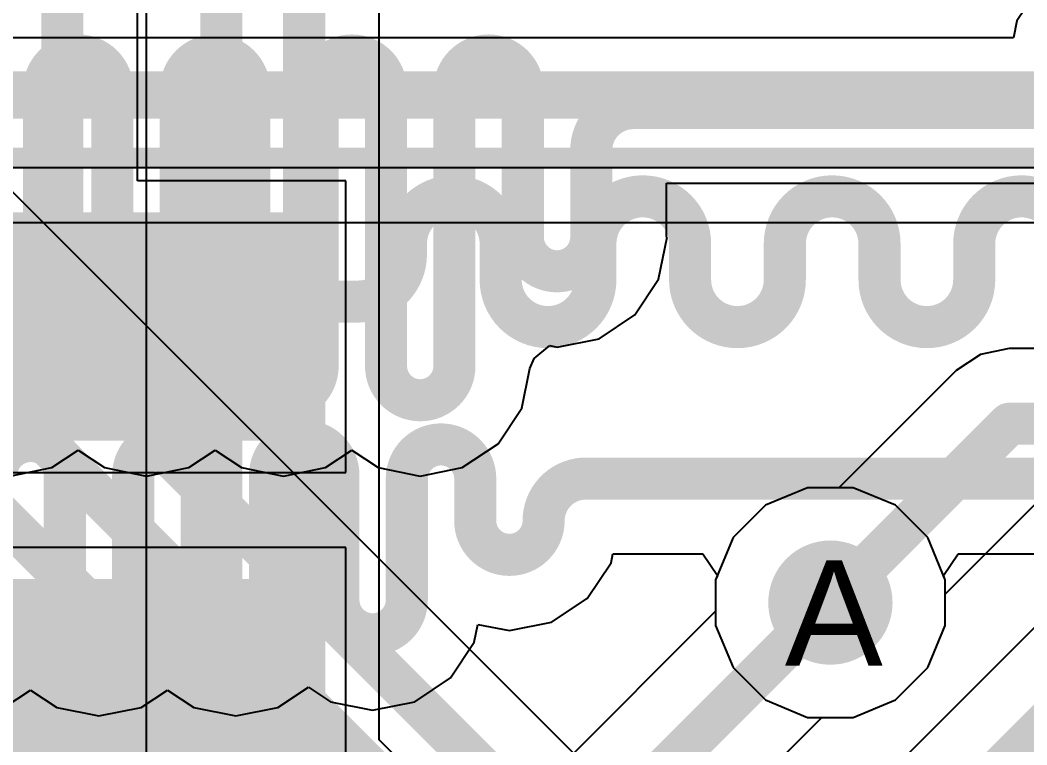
# Model space of a CAD drawing. Header units: inches. Extents: x 0 to 5271, y 0 to 5417.
# Drawn here: x 57.684 to 62.543, y 81.507 to 85.007 of the extents above; entities that cross this region are included whole.
import ezdxf

# ---------------------------------------------------------------- set-up
doc = ezdxf.new("R2010")
doc.units = ezdxf.units.IN
for name, color, linetype in [('Bottom Layer', 5, 'Continuous'), ('Bottom Overlay', 54, 'Continuous'), ('Bottom Paste', 16, 'Continuous'), ('Bottom Solder', 6, 'Continuous'), ('Drill Drawing', 1, 'Continuous'), ('L2_GND1', 16, 'Continuous'), ('L3_SIG1', 76, 'Continuous'), ('L4_PWR', 90, 'Continuous'), ('L5_GND2', 156, 'Continuous'), ('L6_SIG2', 130, 'Continuous'), ('L7_GND3', 216, 'Continuous'), ('Top Layer', 1, 'Continuous'), ('Via Holes', 16, 'Continuous')]:
    doc.layers.add(name, color=color, linetype=linetype)
doc.styles.add('Arial', font='', dxfattribs={"height": 0.2})
doc.styles.get('Arial').set_extended_font_data('Arial')

# ---------------------------------------------------------------- blocks, each defined once
blk = doc.blocks.new('0603_4_B_143')
at = {"layer": 'Bottom Layer'}
for points in [[(-1.335, 1.515), (-0.435, 1.515), (-0.435, 0.885), (-1.335, 0.885)], [(0.435, 1.515), (1.335, 1.515), (1.335, 0.885), (0.435, 0.885)], [(-1.335, 0.715), (-0.435, 0.715), (-0.435, 0.085), (-1.335, 0.085)], [(0.435, 0.715), (1.335, 0.715), (1.335, 0.085), (0.435, 0.085)], [(-1.335, -0.085), (-0.435, -0.085), (-0.435, -0.715), (-1.335, -0.715)], [(0.435, -0.085), (1.335, -0.085), (1.335, -0.715), (0.435, -0.715)], [(-1.335, -0.885), (-0.435, -0.885), (-0.435, -1.515), (-1.335, -1.515)], [(0.435, -0.885), (1.335, -0.885), (1.335, -1.515), (0.435, -1.515)]]:
    blk.add_hatch(color=5, dxfattribs=at).paths.add_polyline_path(points)
at = {"layer": 'Bottom Paste'}
for points in [[(-1.335, 1.515), (-0.435, 1.515), (-0.435, 0.885), (-1.335, 0.885)], [(0.435, 1.515), (1.335, 1.515), (1.335, 0.885), (0.435, 0.885)], [(-1.335, 0.715), (-0.435, 0.715), (-0.435, 0.085), (-1.335, 0.085)], [(0.435, 0.715), (1.335, 0.715), (1.335, 0.085), (0.435, 0.085)], [(-1.335, -0.085), (-0.435, -0.085), (-0.435, -0.715), (-1.335, -0.715)], [(0.435, -0.085), (1.335, -0.085), (1.335, -0.715), (0.435, -0.715)], [(-1.335, -0.885), (-0.435, -0.885), (-0.435, -1.515), (-1.335, -1.515)], [(0.435, -0.885), (1.335, -0.885), (1.335, -1.515), (0.435, -1.515)]]:
    blk.add_hatch(color=16, dxfattribs=at).paths.add_polyline_path(points)
at = {"layer": 'Bottom Solder'}
for points in [[(-1.4366, 1.6166), (-0.3334, 1.6166), (-0.3334, 0.7834), (-1.4366, 0.7834)], [(0.3334, 1.6166), (1.4366, 1.6166), (1.4366, 0.7834), (0.3334, 0.7834)], [(-1.4366, 0.8166), (-0.3334, 0.8166), (-0.3334, -0.0166), (-1.4366, -0.0166)], [(0.3334, 0.8166), (1.4366, 0.8166), (1.4366, -0.0166), (0.3334, -0.0166)], [(-1.4366, 0.0166), (-0.3334, 0.0166), (-0.3334, -0.8166), (-1.4366, -0.8166)], [(0.3334, 0.0166), (1.4366, 0.0166), (1.4366, -0.8166), (0.3334, -0.8166)], [(-1.4366, -0.7834), (-0.3334, -0.7834), (-0.3334, -1.6166), (-1.4366, -1.6166)], [(0.3334, -0.7834), (1.4366, -0.7834), (1.4366, -1.6166), (0.3334, -1.6166)]]:
    blk.add_hatch(color=6, dxfattribs=at).paths.add_polyline_path(points)
at = {"layer": 'Bottom Overlay'}
for points in [[(-0.8, 1.6, 0.127, 0.127, 0), (0.8, 1.6, 0.127, 0.127, 0)], [(-1.651, -1.0668, 0.2, 0.2, 0), (-1.524, -1.1938, 0.2, 0.2, 0)], [(-1.651, -1.0668, 0.2, 0.2, 0), (-1.651, -1.3208, 0.2, 0.2, 0)], [(-1.524, -1.1938, 0.2, 0.2, 0), (-1.651, -1.3208, 0.2, 0.2, 0)], [(-0.8, -1.6, 0.127, 0.127, 0), (0.8, -1.6, 0.127, 0.127, 0)]]:
    blk.add_lwpolyline(points, format="xyseb", dxfattribs=at)
for points in [[(-0.8317, 1.6, 0.0635, 0.0635, 1), (-0.7682, 1.6, 0.0635, 0.0635, 1)], [(0.7683, 1.6, 0.0635, 0.0635, 1), (0.8318, 1.6, 0.0635, 0.0635, 1)], [(-1.701, -1.0668, 0.1, 0.1, 1), (-1.601, -1.0668, 0.1, 0.1, 1)], [(-1.701, -1.0668, 0.1, 0.1, 1), (-1.601, -1.0668, 0.1, 0.1, 1)], [(-1.574, -1.1938, 0.1, 0.1, 1), (-1.474, -1.1938, 0.1, 0.1, 1)], [(-1.574, -1.1938, 0.1, 0.1, 1), (-1.474, -1.1938, 0.1, 0.1, 1)], [(-1.701, -1.3208, 0.1, 0.1, 1), (-1.601, -1.3208, 0.1, 0.1, 1)], [(-1.701, -1.3208, 0.1, 0.1, 1), (-1.601, -1.3208, 0.1, 0.1, 1)], [(-0.8317, -1.6, 0.0635, 0.0635, 1), (-0.7682, -1.6, 0.0635, 0.0635, 1)], [(0.7683, -1.6, 0.0635, 0.0635, 1), (0.8318, -1.6, 0.0635, 0.0635, 1)]]:
    blk.add_lwpolyline(points, format="xyseb", close=True, dxfattribs=at)

msp = doc.modelspace()

# ---------------------------------------------------------------- hatches: boundary and pattern name
at = {"layer": 'Bottom Layer'}
h = msp.add_hatch(color=5, dxfattribs=at)
edge = h.paths.add_edge_path()
edge.add_arc((61.595, 82.1944), 0.3, 0, 360)
at = {"layer": 'L2_GND1'}
h = msp.add_hatch(color=16, dxfattribs=at)
edge = h.paths.add_edge_path()
edge.add_arc((61.595, 82.1944), 0.3, 0, 360)
at = {"layer": 'L3_SIG1'}
h = msp.add_hatch(color=76, dxfattribs=at)
edge = h.paths.add_edge_path()
edge.add_arc((61.595, 82.1944), 0.3, 0, 360)
at = {"layer": 'L4_PWR'}
h = msp.add_hatch(color=90, dxfattribs=at)
edge = h.paths.add_edge_path()
edge.add_arc((61.595, 82.1944), 0.3, 0, 360)
at = {"layer": 'L5_GND2'}
h = msp.add_hatch(color=156, dxfattribs=at)
edge = h.paths.add_edge_path()
edge.add_arc((61.595, 82.1944), 0.3, 0, 360)
at = {"layer": 'L6_SIG2'}
h = msp.add_hatch(color=130, dxfattribs=at)
edge = h.paths.add_edge_path()
edge.add_arc((61.595, 82.1944), 0.3, 0, 360)
at = {"layer": 'L7_GND3'}
h = msp.add_hatch(color=216, dxfattribs=at)
edge = h.paths.add_edge_path()
edge.add_arc((61.595, 82.1944), 0.3, 0, 360)
at = {"layer": 'Top Layer'}
h = msp.add_hatch(color=1, dxfattribs=at)
edge = h.paths.add_edge_path()
edge.add_arc((61.595, 82.1944), 0.3, 0, 360)
at = {"layer": 'Via Holes'}
h = msp.add_hatch(color=7, dxfattribs=at)
edge = h.paths.add_edge_path()
edge.add_arc((61.595, 82.1944), 0.15, 0, 360)

# ---------------------------------------------------------------- linework, layer by layer
at = {"layer": 'Bottom Layer'}
for p, q in [((58.2498, 84.2312), (58.2498, 85.9851)), ((59.2562, 84.2312), (58.2498, 84.2312)), ((59.2562, 82.8232), (59.2562, 84.2312)), ((55.7182, 82.8232), (59.2562, 82.8232)), ((61.4848, 82.7484), (61.2812, 82.6641)), ((61.7052, 82.7484), (61.4848, 82.7484)), ((61.9088, 82.6641), (61.7052, 82.7484)), ((61.2812, 82.6641), (61.1253, 82.5082)), ((62.0647, 82.5082), (61.9088, 82.6641)), ((61.1253, 82.5082), (61.041, 82.3046)), ((62.149, 82.3046), (62.0647, 82.5082)), ((59.2562, 82.4612), (55.7182, 82.4612)), ((59.2562, 81.0532), (59.2562, 82.4612)), ((61.041, 82.3046), (61.041, 82.1532)), ((62.149, 82.0842), (62.149, 82.3046)), ((61.041, 82.1532), (57.9155, 79.0276)), ((62.0647, 81.8806), (62.149, 82.0842)), ((61.9088, 81.7247), (62.0647, 81.8806)), ((61.7052, 81.6404), (61.9088, 81.7247)), ((58.322, 78.4087), (61.5538, 81.6404)), ((61.5538, 81.6404), (61.7052, 81.6404))]:
    msp.add_line(p, q, dxfattribs=at)
for points in [[(57.8872, 83.5272, 0.2032, 0.2032, 0), (57.8872, 86.406, 0.2032, 0.2032, 0)], [(58.0656, 78.665, 0.2032, 0.2032, 0), (61.595, 82.1944, 0.2032, 0.2032, 0)], [(57.8872, 80.9038, 0.381, 0.381, 0), (57.8872, 81.7572, 0.381, 0.381, 0)]]:
    msp.add_lwpolyline(points, format="xyseb", dxfattribs=at)
for points in [[(57.8364, 83.5272, 0.1016, 0.1016, 1), (57.938, 83.5272, 0.1016, 0.1016, 1)], [(61.5442, 82.1944, 0.1016, 0.1016, 1), (61.6458, 82.1944, 0.1016, 0.1016, 1)], [(57.792, 81.7572, 0.1905, 0.1905, 1), (57.9825, 81.7572, 0.1905, 0.1905, 1)]]:
    msp.add_lwpolyline(points, format="xyseb", close=True, dxfattribs=at)
at = {"layer": 'L2_GND1'}
for p, q in [((60.8031, 83.9591), (60.8031, 84.2194)), ((60.8031, 84.2194), (110.0858, 84.2194)), ((60.766, 83.7559), (60.8064, 83.9591)), ((60.8064, 83.9591), (60.8031, 83.9591)), ((60.6509, 83.5837), (60.766, 83.7559)), ((60.4786, 83.4686), (60.6509, 83.5837)), ((60.2755, 83.4282), (60.4786, 83.4686)), ((60.1648, 83.3726), (60.2409, 83.4351)), ((60.2409, 83.4351), (60.2755, 83.4282)), ((62.3199, 83.393), (62.2022, 83.3144)), ((62.4586, 83.4206), (62.3199, 83.393)), ((62.6079, 83.4206), (62.4586, 83.4206)), ((62.4586, 83.4206), (62.4586, 83.4206)), ((60.1437, 83.3249), (60.1648, 83.3726)), ((60.1056, 83.1333), (60.1437, 83.3249)), ((62.2022, 83.3144), (61.6362, 82.7484)), ((62.2022, 83.3144), (62.2022, 83.3144)), ((59.9905, 82.9611), (60.1056, 83.1333)), ((59.8182, 82.846), (59.9905, 82.9611)), ((57.837, 82.846), (57.9641, 82.9309)), ((57.9641, 82.9309), (58.0911, 82.846)), ((58.4974, 82.846), (58.6245, 82.9309)), ((58.6245, 82.9309), (58.7515, 82.846)), ((59.1578, 82.846), (59.2849, 82.9309)), ((59.2849, 82.9309), (59.4119, 82.846)), ((57.6339, 82.8056), (57.837, 82.846)), ((58.0911, 82.846), (58.2943, 82.8056)), ((58.2943, 82.8056), (58.4974, 82.846)), ((58.7515, 82.846), (58.9547, 82.8056)), ((58.9547, 82.8056), (59.1578, 82.846)), ((59.4119, 82.846), (59.6151, 82.8056)), ((59.6151, 82.8056), (59.8182, 82.846)), ((61.4848, 82.7484), (61.2812, 82.6641)), ((61.6362, 82.7484), (61.4848, 82.7484)), ((61.2812, 82.6641), (61.1253, 82.5082)), ((62.149, 82.2356), (62.6088, 82.6954)), ((61.1253, 82.5082), (61.041, 82.3046)), ((61.041, 82.3046), (61.041, 82.0842)), ((62.149, 82.0842), (62.149, 82.2356)), ((61.041, 82.0842), (61.1253, 81.8806)), ((62.0647, 81.8806), (62.149, 82.0842)), ((61.1253, 81.8806), (61.2812, 81.7247)), ((61.9088, 81.7247), (62.0647, 81.8806)), ((61.2812, 81.7247), (61.4848, 81.6404)), ((61.7052, 81.6404), (61.9088, 81.7247)), ((61.4848, 81.6404), (61.7052, 81.6404))]:
    msp.add_line(p, q, dxfattribs=at)
for points in [[(57.799, 84.6709, 0.2032, 0.2032, -1), (58.1292, 84.6709, 0.2032, 0.2032, 0)], [(58.4594, 84.6709, 0.2032, 0.2032, -1), (58.7896, 84.6709, 0.2032, 0.2032, 0)], [(59.1198, 84.6709, 0.2032, 0.2032, -1), (59.45, 84.6709, 0.2032, 0.2032, 0)], [(59.7802, 84.6709, 0.2032, 0.2032, -1), (60.1104, 84.6709, 0.2032, 0.2032, 0)], [(57.799, 83.3365, 0.2032, 0.2032, 0), (57.799, 84.6709, 0.2032, 0.2032, 0)], [(58.1292, 83.3365, 0.2032, 0.2032, 0), (58.1292, 84.6709, 0.2032, 0.2032, 0)], [(58.4594, 83.3365, 0.2032, 0.2032, 0), (58.4594, 84.6709, 0.2032, 0.2032, 0)], [(58.7896, 83.3365, 0.2032, 0.2032, 0), (58.7896, 84.6709, 0.2032, 0.2032, 0)], [(59.1198, 83.3365, 0.2032, 0.2032, 0), (59.1198, 84.6709, 0.2032, 0.2032, 0)], [(59.45, 83.3365, 0.2032, 0.2032, 0), (59.45, 84.6709, 0.2032, 0.2032, 0)], [(59.7802, 83.3365, 0.2032, 0.2032, 0), (59.7802, 84.6709, 0.2032, 0.2032, 0)], [(60.1104, 83.9591, 0.2032, 0.2032, 0), (60.1104, 84.6709, 0.2032, 0.2032, 0)], [(60.4406, 84.3788, 0.2032, 0.2032, -0.414214), (60.6438, 84.582, 0.2032, 0.2032, 0)], [(60.6438, 84.582, 0.2032, 0.2032, 0), (61.7521, 84.582, 0.2032, 0.2032, 0)], [(61.7521, 84.582, 0.2032, 0.2032, 0), (110.236, 84.582, 0.2032, 0.2032, 0)], [(60.4406, 83.9591, 0.2032, 0.2032, 0), (60.4406, 84.3788, 0.2032, 0.2032, 0)], [(60.4406, 83.9591, 0.2032, 0.2032, -1), (60.1104, 83.9591, 0.2032, 0.2032, 0)], [(57.799, 83.3365, 0.2032, 0.2032, -1), (57.4688, 83.3365, 0.2032, 0.2032, 0)], [(58.4594, 83.3365, 0.2032, 0.2032, -1), (58.1292, 83.3365, 0.2032, 0.2032, 0)], [(59.1198, 83.3365, 0.2032, 0.2032, -1), (58.7896, 83.3365, 0.2032, 0.2032, 0)], [(59.7802, 83.3365, 0.2032, 0.2032, -1), (59.45, 83.3365, 0.2032, 0.2032, 0)], [(61.595, 82.1944, 0.2032, 0.2032, 0), (62.4586, 83.058, 0.2032, 0.2032, 0)], [(62.4586, 83.058, 0.2032, 0.2032, 0), (62.6618, 83.058, 0.2032, 0.2032, 0)]]:
    msp.add_lwpolyline(points, format="xyseb", dxfattribs=at)
for points in [[(57.7482, 84.6709, 0.1016, 0.1016, 1), (57.8498, 84.6709, 0.1016, 0.1016, 1)], [(57.7482, 84.6709, 0.1016, 0.1016, 1), (57.8498, 84.6709, 0.1016, 0.1016, 1)], [(58.0784, 84.6709, 0.1016, 0.1016, 1), (58.18, 84.6709, 0.1016, 0.1016, 1)], [(58.0784, 84.6709, 0.1016, 0.1016, 1), (58.18, 84.6709, 0.1016, 0.1016, 1)], [(58.4086, 84.6709, 0.1016, 0.1016, 1), (58.5102, 84.6709, 0.1016, 0.1016, 1)], [(58.4086, 84.6709, 0.1016, 0.1016, 1), (58.5102, 84.6709, 0.1016, 0.1016, 1)], [(58.7388, 84.6709, 0.1016, 0.1016, 1), (58.8404, 84.6709, 0.1016, 0.1016, 1)], [(58.7388, 84.6709, 0.1016, 0.1016, 1), (58.8404, 84.6709, 0.1016, 0.1016, 1)], [(59.069, 84.6709, 0.1016, 0.1016, 1), (59.1706, 84.6709, 0.1016, 0.1016, 1)], [(59.069, 84.6709, 0.1016, 0.1016, 1), (59.1706, 84.6709, 0.1016, 0.1016, 1)], [(59.3992, 84.6709, 0.1016, 0.1016, 1), (59.5008, 84.6709, 0.1016, 0.1016, 1)], [(59.3992, 84.6709, 0.1016, 0.1016, 1), (59.5008, 84.6709, 0.1016, 0.1016, 1)], [(59.7294, 84.6709, 0.1016, 0.1016, 1), (59.831, 84.6709, 0.1016, 0.1016, 1)], [(59.7294, 84.6709, 0.1016, 0.1016, 1), (59.831, 84.6709, 0.1016, 0.1016, 1)], [(60.0596, 84.6709, 0.1016, 0.1016, 1), (60.1612, 84.6709, 0.1016, 0.1016, 1)], [(60.0596, 84.6709, 0.1016, 0.1016, 1), (60.1612, 84.6709, 0.1016, 0.1016, 1)], [(60.593, 84.582, 0.1016, 0.1016, 1), (60.6946, 84.582, 0.1016, 0.1016, 1)], [(60.593, 84.582, 0.1016, 0.1016, 1), (60.6946, 84.582, 0.1016, 0.1016, 1)], [(61.7013, 84.582, 0.1016, 0.1016, 1), (61.8029, 84.582, 0.1016, 0.1016, 1)], [(61.7013, 84.582, 0.1016, 0.1016, 1), (61.8029, 84.582, 0.1016, 0.1016, 1)], [(60.3898, 84.3788, 0.1016, 0.1016, 1), (60.4914, 84.3788, 0.1016, 0.1016, 1)], [(60.3898, 84.3788, 0.1016, 0.1016, 1), (60.4914, 84.3788, 0.1016, 0.1016, 1)], [(60.0596, 83.9591, 0.1016, 0.1016, 1), (60.1612, 83.9591, 0.1016, 0.1016, 1)], [(60.0596, 83.9591, 0.1016, 0.1016, 1), (60.1612, 83.9591, 0.1016, 0.1016, 1)], [(60.3898, 83.9591, 0.1016, 0.1016, 1), (60.4914, 83.9591, 0.1016, 0.1016, 1)], [(60.3898, 83.9591, 0.1016, 0.1016, 1), (60.4914, 83.9591, 0.1016, 0.1016, 1)], [(57.7482, 83.3365, 0.1016, 0.1016, 1), (57.8498, 83.3365, 0.1016, 0.1016, 1)], [(57.7482, 83.3365, 0.1016, 0.1016, 1), (57.8498, 83.3365, 0.1016, 0.1016, 1)], [(58.0784, 83.3365, 0.1016, 0.1016, 1), (58.18, 83.3365, 0.1016, 0.1016, 1)], [(58.0784, 83.3365, 0.1016, 0.1016, 1), (58.18, 83.3365, 0.1016, 0.1016, 1)], [(58.4086, 83.3365, 0.1016, 0.1016, 1), (58.5102, 83.3365, 0.1016, 0.1016, 1)], [(58.4086, 83.3365, 0.1016, 0.1016, 1), (58.5102, 83.3365, 0.1016, 0.1016, 1)], [(58.7388, 83.3365, 0.1016, 0.1016, 1), (58.8404, 83.3365, 0.1016, 0.1016, 1)], [(58.7388, 83.3365, 0.1016, 0.1016, 1), (58.8404, 83.3365, 0.1016, 0.1016, 1)], [(59.069, 83.3365, 0.1016, 0.1016, 1), (59.1706, 83.3365, 0.1016, 0.1016, 1)], [(59.069, 83.3365, 0.1016, 0.1016, 1), (59.1706, 83.3365, 0.1016, 0.1016, 1)], [(59.3992, 83.3365, 0.1016, 0.1016, 1), (59.5008, 83.3365, 0.1016, 0.1016, 1)], [(59.3992, 83.3365, 0.1016, 0.1016, 1), (59.5008, 83.3365, 0.1016, 0.1016, 1)], [(59.7294, 83.3365, 0.1016, 0.1016, 1), (59.831, 83.3365, 0.1016, 0.1016, 1)], [(59.7294, 83.3365, 0.1016, 0.1016, 1), (59.831, 83.3365, 0.1016, 0.1016, 1)], [(62.4078, 83.058, 0.1016, 0.1016, 1), (62.5094, 83.058, 0.1016, 0.1016, 1)], [(62.4078, 83.058, 0.1016, 0.1016, 1), (62.5094, 83.058, 0.1016, 0.1016, 1)], [(61.5442, 82.1944, 0.1016, 0.1016, 1), (61.6458, 82.1944, 0.1016, 0.1016, 1)]]:
    msp.add_lwpolyline(points, format="xyseb", close=True, dxfattribs=at)
at = {"layer": 'L3_SIG1'}
for p, q in [((64.0401, 77.7837), (56.5647, 85.2591)), ((61.4848, 82.7484), (61.2812, 82.6641)), ((61.7052, 82.7484), (61.4848, 82.7484)), ((61.9088, 82.6641), (61.7052, 82.7484)), ((61.2812, 82.6641), (61.1253, 82.5082)), ((62.0647, 82.5082), (61.9088, 82.6641)), ((61.1253, 82.5082), (61.041, 82.3046)), ((62.149, 82.3046), (62.0647, 82.5082)), ((61.041, 82.3046), (61.041, 82.0842)), ((62.149, 82.0842), (62.149, 82.3046)), ((61.041, 82.0842), (61.1253, 81.8806)), ((62.0647, 81.8806), (62.149, 82.0842)), ((61.1253, 81.8806), (61.2812, 81.7247)), ((61.9088, 81.7247), (62.0647, 81.8806)), ((61.2812, 81.7247), (61.4848, 81.6404)), ((61.7052, 81.6404), (61.9088, 81.7247)), ((61.4848, 81.6404), (61.7052, 81.6404))]:
    msp.add_line(p, q, dxfattribs=at)
for points in [[(54.2636, 85.4055, 0.2032, 0.2032, 0), (71.9782, 67.691, 0.2032, 0.2032, 0)], [(54.9021, 85.3059, 0.2032, 0.2032, 0), (71.8058, 68.4022, 0.2032, 0.2032, 0)], [(55.5636, 85.2086, 0.2032, 0.2032, 0), (71.7197, 69.0526, 0.2032, 0.2032, 0)], [(56.2021, 85.109, 0.2032, 0.2032, 0), (68.9211, 72.39, 0.2032, 0.2032, 0)]]:
    msp.add_lwpolyline(points, format="xyseb", dxfattribs=at)
at = {"layer": 'L4_PWR'}
for p, q in [((61.4848, 82.7484), (61.2812, 82.6641)), ((61.7052, 82.7484), (61.4848, 82.7484)), ((61.9088, 82.6641), (61.7052, 82.7484)), ((61.2812, 82.6641), (61.1253, 82.5082)), ((62.0647, 82.5082), (61.9088, 82.6641)), ((61.1253, 82.5082), (61.041, 82.3046)), ((62.149, 82.3046), (62.0647, 82.5082)), ((61.041, 82.3046), (61.041, 82.0842)), ((62.149, 82.0842), (62.149, 82.3046)), ((61.041, 82.0842), (61.1253, 81.8806)), ((62.0647, 81.8806), (62.149, 82.0842)), ((61.1253, 81.8806), (61.2812, 81.7247)), ((61.9088, 81.7247), (62.0647, 81.8806)), ((61.2812, 81.7247), (61.4848, 81.6404)), ((61.7052, 81.6404), (61.9088, 81.7247)), ((61.4848, 81.6404), (61.7052, 81.6404))]:
    msp.add_line(p, q, dxfattribs=at)
at = {"layer": 'L5_GND2'}
for p, q in [((62.6019, 85.1627), (62.4953, 85.0031)), ((62.4953, 85.0031), (62.4789, 84.9207)), ((62.4789, 84.9207), (50.594, 84.9207)), ((55.7334, 84.0299), (82.0666, 84.0299)), ((61.4848, 82.7484), (61.2812, 82.6641)), ((61.7052, 82.7484), (61.4848, 82.7484)), ((61.9088, 82.6641), (61.7052, 82.7484)), ((61.2812, 82.6641), (61.1253, 82.5082)), ((62.0647, 82.5082), (61.9088, 82.6641)), ((61.1253, 82.5082), (61.041, 82.3046)), ((62.149, 82.3046), (62.0647, 82.5082)), ((61.041, 82.3046), (61.041, 82.0842)), ((62.149, 82.0842), (62.149, 82.3046)), ((61.041, 82.0842), (61.1253, 81.8806)), ((62.0647, 81.8806), (62.149, 82.0842)), ((61.1253, 81.8806), (61.2812, 81.7247)), ((61.9088, 81.7247), (62.0647, 81.8806)), ((61.2812, 81.7247), (61.4848, 81.6404)), ((61.7052, 81.6404), (61.9088, 81.7247)), ((61.4848, 81.6404), (61.7052, 81.6404))]:
    msp.add_line(p, q, dxfattribs=at)
for points in [[(50.4653, 84.6099, 0.1016, 0.1016, 0), (62.0008, 84.6099, 0.1016, 0.1016, 0)], [(62.0008, 84.6099, 0.1016, 0.1016, 0), (62.5943, 84.6099, 0.1016, 0.1016, 0)], [(50.3537, 84.3407, 0.1016, 0.1016, 0), (82.1953, 84.3407, 0.1016, 0.1016, 0)]]:
    msp.add_lwpolyline(points, format="xyseb", dxfattribs=at)
msp.add_lwpolyline([(61.9754, 84.6099, 0.0508, 0.0508, 1), (62.0262, 84.6099, 0.0508, 0.0508, 1)], format="xyseb", close=True, dxfattribs=at)
msp.add_lwpolyline([(61.9754, 84.6099, 0.0508, 0.0508, 1), (62.0262, 84.6099, 0.0508, 0.0508, 1)], format="xyseb", close=True, dxfattribs=at)
at = {"layer": 'L6_SIG2'}
for p, q in [((60.5361, 82.3867), (60.5448, 82.4305)), ((60.5448, 82.4305), (60.9789, 82.4305)), ((60.9789, 82.4305), (61.0494, 82.3249)), ((62.1406, 82.3249), (62.2111, 82.4305)), ((62.2111, 82.4305), (67.4935, 82.4305)), ((60.421, 82.2145), (60.5361, 82.3867)), ((61.0494, 82.3249), (61.041, 82.3046)), ((62.149, 82.3046), (62.1406, 82.3249)), ((61.041, 82.3046), (61.041, 82.0842)), ((62.149, 82.0842), (62.149, 82.3046)), ((60.2488, 82.0994), (60.421, 82.2145)), ((62.6519, 82.146), (57.7447, 77.2388)), ((59.8757, 82.0033), (59.8928, 82.0893)), ((59.8928, 82.0893), (60.0456, 82.059)), ((60.0456, 82.059), (60.2488, 82.0994)), ((61.041, 82.0842), (61.1253, 81.8806)), ((62.0647, 81.8806), (62.149, 82.0842)), ((59.7606, 81.831), (59.8757, 82.0033)), ((61.1253, 81.8806), (61.2812, 81.7247)), ((61.9088, 81.7247), (62.0647, 81.8806)), ((59.5884, 81.716), (59.7606, 81.831)), ((57.6072, 81.6874), (57.7342, 81.7723)), ((57.7342, 81.7723), (57.8612, 81.6874)), ((58.2676, 81.6874), (58.3946, 81.7723)), ((58.3946, 81.7723), (58.5216, 81.6874)), ((58.928, 81.6874), (59.0764, 81.7866)), ((59.0764, 81.7866), (59.182, 81.716)), ((59.182, 81.716), (59.3852, 81.6755)), ((59.3852, 81.6755), (59.5884, 81.716)), ((61.2812, 81.7247), (61.4848, 81.6404)), ((61.7052, 81.6404), (61.9088, 81.7247)), ((57.8612, 81.6874), (58.0644, 81.647)), ((58.0644, 81.647), (58.2676, 81.6874)), ((58.5216, 81.6874), (58.7248, 81.647)), ((58.7248, 81.647), (58.928, 81.6874)), ((61.4848, 81.6404), (61.7052, 81.6404))]:
    msp.add_line(p, q, dxfattribs=at)
for points in [[(53.9081, 84.6328, 0.2032, 0.2032, 0), (111.6655, 84.6328, 0.2032, 0.2032, 0)], [(59.5461, 83.9273, 0.2032, 0.2032, -1), (60.0033, 83.9273, 0.2032, 0.2032, 0)], [(60.4605, 83.9273, 0.2032, 0.2032, -1), (60.9177, 83.9273, 0.2032, 0.2032, 0)], [(61.3749, 83.9273, 0.2032, 0.2032, -1), (61.8321, 83.9273, 0.2032, 0.2032, 0)], [(62.2893, 83.9273, 0.2032, 0.2032, -1), (62.7465, 83.9273, 0.2032, 0.2032, 0)], [(59.5461, 83.8765, 0.2032, 0.2032, 0), (59.5461, 83.9273, 0.2032, 0.2032, 0)], [(60.0033, 83.7531, 0.2032, 0.2032, 0), (60.0033, 83.9273, 0.2032, 0.2032, 0)], [(60.4605, 83.7531, 0.2032, 0.2032, 0), (60.4605, 83.9273, 0.2032, 0.2032, 0)], [(60.9177, 83.7531, 0.2032, 0.2032, 0), (60.9177, 83.9273, 0.2032, 0.2032, 0)], [(61.3749, 83.7531, 0.2032, 0.2032, 0), (61.3749, 83.9273, 0.2032, 0.2032, 0)], [(61.8321, 83.7531, 0.2032, 0.2032, 0), (61.8321, 83.9273, 0.2032, 0.2032, 0)], [(62.2893, 83.7531, 0.2032, 0.2032, 0), (62.2893, 83.9273, 0.2032, 0.2032, 0)], [(59.5461, 83.8765, 0.2032, 0.2032, -0.414214), (59.3175, 83.6479, 0.2032, 0.2032, 0)], [(60.4605, 83.7531, 0.2032, 0.2032, -1), (60.0033, 83.7531, 0.2032, 0.2032, 0)], [(61.3749, 83.7531, 0.2032, 0.2032, -1), (60.9177, 83.7531, 0.2032, 0.2032, 0)], [(62.2893, 83.7531, 0.2032, 0.2032, -1), (61.8321, 83.7531, 0.2032, 0.2032, 0)], [(55.166, 83.6479, 0.2032, 0.2032, 0), (59.2159, 83.6479, 0.2032, 0.2032, 0)], [(59.2159, 83.6479, 0.2032, 0.2032, 0), (59.3175, 83.6479, 0.2032, 0.2032, 0)], [(57.5691, 82.8095, 0.2032, 0.2032, -1), (57.8993, 82.8095, 0.2032, 0.2032, 0)], [(58.2295, 82.8095, 0.2032, 0.2032, -1), (58.5597, 82.8095, 0.2032, 0.2032, 0)], [(58.8899, 82.8095, 0.2032, 0.2032, -1), (59.2201, 82.8095, 0.2032, 0.2032, 0)], [(59.5503, 82.7931, 0.2032, 0.2032, -1), (59.8805, 82.7931, 0.2032, 0.2032, 0)], [(57.8993, 82.1779, 0.2032, 0.2032, 0), (57.8993, 82.8095, 0.2032, 0.2032, 0)], [(58.2295, 82.1779, 0.2032, 0.2032, 0), (58.2295, 82.8095, 0.2032, 0.2032, 0)], [(58.5597, 82.1779, 0.2032, 0.2032, 0), (58.5597, 82.8095, 0.2032, 0.2032, 0)], [(58.8899, 82.1779, 0.2032, 0.2032, 0), (58.8899, 82.8095, 0.2032, 0.2032, 0)], [(59.2201, 82.2064, 0.2032, 0.2032, 0), (59.2201, 82.8095, 0.2032, 0.2032, 0)], [(59.5503, 82.2064, 0.2032, 0.2032, 0), (59.5503, 82.7931, 0.2032, 0.2032, 0)], [(59.8805, 82.5899, 0.2032, 0.2032, 0), (59.8805, 82.7931, 0.2032, 0.2032, 0)], [(60.2107, 82.5899, 0.2032, 0.2032, -0.414214), (60.4139, 82.7931, 0.2032, 0.2032, 0)], [(60.4139, 82.7931, 0.2032, 0.2032, 0), (61.155, 82.7931, 0.2032, 0.2032, 0)], [(61.155, 82.7931, 0.2032, 0.2032, 0), (116.2783, 82.7931, 0.2032, 0.2032, 0)], [(60.2107, 82.5899, 0.2032, 0.2032, -1), (59.8805, 82.5899, 0.2032, 0.2032, 0)], [(60.2107, 82.5899, 0.2032, 0.2032, 0), (60.2107, 82.5899, 0.2032, 0.2032, 0)], [(58.2295, 82.1779, 0.2032, 0.2032, -1), (57.8993, 82.1779, 0.2032, 0.2032, 0)], [(58.8899, 82.1779, 0.2032, 0.2032, -1), (58.5597, 82.1779, 0.2032, 0.2032, 0)], [(59.5503, 82.2064, 0.2032, 0.2032, -1), (59.2201, 82.2064, 0.2032, 0.2032, 0)], [(57.8949, 76.8762, 0.2032, 0.2032, 0), (62.9083, 81.8896, 0.2032, 0.2032, 0)]]:
    msp.add_lwpolyline(points, format="xyseb", dxfattribs=at)
for points in [[(59.4953, 83.9273, 0.1016, 0.1016, 1), (59.5969, 83.9273, 0.1016, 0.1016, 1)], [(59.4953, 83.9273, 0.1016, 0.1016, 1), (59.5969, 83.9273, 0.1016, 0.1016, 1)], [(59.9525, 83.9273, 0.1016, 0.1016, 1), (60.0541, 83.9273, 0.1016, 0.1016, 1)], [(59.9525, 83.9273, 0.1016, 0.1016, 1), (60.0541, 83.9273, 0.1016, 0.1016, 1)], [(60.4097, 83.9273, 0.1016, 0.1016, 1), (60.5113, 83.9273, 0.1016, 0.1016, 1)], [(60.4097, 83.9273, 0.1016, 0.1016, 1), (60.5113, 83.9273, 0.1016, 0.1016, 1)], [(60.8669, 83.9273, 0.1016, 0.1016, 1), (60.9685, 83.9273, 0.1016, 0.1016, 1)], [(60.8669, 83.9273, 0.1016, 0.1016, 1), (60.9685, 83.9273, 0.1016, 0.1016, 1)], [(61.3241, 83.9273, 0.1016, 0.1016, 1), (61.4257, 83.9273, 0.1016, 0.1016, 1)], [(61.3241, 83.9273, 0.1016, 0.1016, 1), (61.4257, 83.9273, 0.1016, 0.1016, 1)], [(61.7813, 83.9273, 0.1016, 0.1016, 1), (61.8829, 83.9273, 0.1016, 0.1016, 1)], [(61.7813, 83.9273, 0.1016, 0.1016, 1), (61.8829, 83.9273, 0.1016, 0.1016, 1)], [(62.2385, 83.9273, 0.1016, 0.1016, 1), (62.3401, 83.9273, 0.1016, 0.1016, 1)], [(62.2385, 83.9273, 0.1016, 0.1016, 1), (62.3401, 83.9273, 0.1016, 0.1016, 1)], [(59.4953, 83.8765, 0.1016, 0.1016, 1), (59.5969, 83.8765, 0.1016, 0.1016, 1)], [(59.4953, 83.8765, 0.1016, 0.1016, 1), (59.5969, 83.8765, 0.1016, 0.1016, 1)], [(59.9525, 83.7531, 0.1016, 0.1016, 1), (60.0541, 83.7531, 0.1016, 0.1016, 1)], [(59.9525, 83.7531, 0.1016, 0.1016, 1), (60.0541, 83.7531, 0.1016, 0.1016, 1)], [(60.4097, 83.7531, 0.1016, 0.1016, 1), (60.5113, 83.7531, 0.1016, 0.1016, 1)], [(60.4097, 83.7531, 0.1016, 0.1016, 1), (60.5113, 83.7531, 0.1016, 0.1016, 1)], [(60.8669, 83.7531, 0.1016, 0.1016, 1), (60.9685, 83.7531, 0.1016, 0.1016, 1)], [(60.8669, 83.7531, 0.1016, 0.1016, 1), (60.9685, 83.7531, 0.1016, 0.1016, 1)], [(61.3241, 83.7531, 0.1016, 0.1016, 1), (61.4257, 83.7531, 0.1016, 0.1016, 1)], [(61.3241, 83.7531, 0.1016, 0.1016, 1), (61.4257, 83.7531, 0.1016, 0.1016, 1)], [(61.7813, 83.7531, 0.1016, 0.1016, 1), (61.8829, 83.7531, 0.1016, 0.1016, 1)], [(61.7813, 83.7531, 0.1016, 0.1016, 1), (61.8829, 83.7531, 0.1016, 0.1016, 1)], [(62.2385, 83.7531, 0.1016, 0.1016, 1), (62.3401, 83.7531, 0.1016, 0.1016, 1)], [(62.2385, 83.7531, 0.1016, 0.1016, 1), (62.3401, 83.7531, 0.1016, 0.1016, 1)], [(59.1651, 83.6479, 0.1016, 0.1016, 1), (59.2667, 83.6479, 0.1016, 0.1016, 1)], [(59.1651, 83.6479, 0.1016, 0.1016, 1), (59.2667, 83.6479, 0.1016, 0.1016, 1)], [(59.2667, 83.6479, 0.1016, 0.1016, 1), (59.3683, 83.6479, 0.1016, 0.1016, 1)], [(59.2667, 83.6479, 0.1016, 0.1016, 1), (59.3683, 83.6479, 0.1016, 0.1016, 1)], [(57.8485, 82.8095, 0.1016, 0.1016, 1), (57.9501, 82.8095, 0.1016, 0.1016, 1)], [(57.8485, 82.8095, 0.1016, 0.1016, 1), (57.9501, 82.8095, 0.1016, 0.1016, 1)], [(58.1787, 82.8095, 0.1016, 0.1016, 1), (58.2803, 82.8095, 0.1016, 0.1016, 1)], [(58.1787, 82.8095, 0.1016, 0.1016, 1), (58.2803, 82.8095, 0.1016, 0.1016, 1)], [(58.5089, 82.8095, 0.1016, 0.1016, 1), (58.6105, 82.8095, 0.1016, 0.1016, 1)], [(58.5089, 82.8095, 0.1016, 0.1016, 1), (58.6105, 82.8095, 0.1016, 0.1016, 1)], [(58.8391, 82.8095, 0.1016, 0.1016, 1), (58.9407, 82.8095, 0.1016, 0.1016, 1)], [(58.8391, 82.8095, 0.1016, 0.1016, 1), (58.9407, 82.8095, 0.1016, 0.1016, 1)], [(59.1693, 82.8095, 0.1016, 0.1016, 1), (59.2709, 82.8095, 0.1016, 0.1016, 1)], [(59.1693, 82.8095, 0.1016, 0.1016, 1), (59.2709, 82.8095, 0.1016, 0.1016, 1)], [(59.4995, 82.7931, 0.1016, 0.1016, 1), (59.6011, 82.7931, 0.1016, 0.1016, 1)], [(59.4995, 82.7931, 0.1016, 0.1016, 1), (59.6011, 82.7931, 0.1016, 0.1016, 1)], [(59.8297, 82.7931, 0.1016, 0.1016, 1), (59.9313, 82.7931, 0.1016, 0.1016, 1)], [(59.8297, 82.7931, 0.1016, 0.1016, 1), (59.9313, 82.7931, 0.1016, 0.1016, 1)], [(60.3631, 82.7931, 0.1016, 0.1016, 1), (60.4647, 82.7931, 0.1016, 0.1016, 1)], [(60.3631, 82.7931, 0.1016, 0.1016, 1), (60.4647, 82.7931, 0.1016, 0.1016, 1)], [(61.1042, 82.7931, 0.1016, 0.1016, 1), (61.2058, 82.7931, 0.1016, 0.1016, 1)], [(61.1042, 82.7931, 0.1016, 0.1016, 1), (61.2058, 82.7931, 0.1016, 0.1016, 1)], [(59.8297, 82.5899, 0.1016, 0.1016, 1), (59.9313, 82.5899, 0.1016, 0.1016, 1)], [(59.8297, 82.5899, 0.1016, 0.1016, 1), (59.9313, 82.5899, 0.1016, 0.1016, 1)], [(60.1599, 82.5899, 0.1016, 0.1016, 1), (60.2615, 82.5899, 0.1016, 0.1016, 1)], [(60.1599, 82.5899, 0.1016, 0.1016, 1), (60.2615, 82.5899, 0.1016, 0.1016, 1)], [(60.1599, 82.5899, 0.1016, 0.1016, 1), (60.2615, 82.5899, 0.1016, 0.1016, 1)], [(60.1599, 82.5899, 0.1016, 0.1016, 1), (60.2615, 82.5899, 0.1016, 0.1016, 1)], [(57.8485, 82.1779, 0.1016, 0.1016, 1), (57.9501, 82.1779, 0.1016, 0.1016, 1)], [(57.8485, 82.1779, 0.1016, 0.1016, 1), (57.9501, 82.1779, 0.1016, 0.1016, 1)], [(58.1787, 82.1779, 0.1016, 0.1016, 1), (58.2803, 82.1779, 0.1016, 0.1016, 1)], [(58.1787, 82.1779, 0.1016, 0.1016, 1), (58.2803, 82.1779, 0.1016, 0.1016, 1)], [(58.5089, 82.1779, 0.1016, 0.1016, 1), (58.6105, 82.1779, 0.1016, 0.1016, 1)], [(58.5089, 82.1779, 0.1016, 0.1016, 1), (58.6105, 82.1779, 0.1016, 0.1016, 1)], [(58.8391, 82.1779, 0.1016, 0.1016, 1), (58.9407, 82.1779, 0.1016, 0.1016, 1)], [(58.8391, 82.1779, 0.1016, 0.1016, 1), (58.9407, 82.1779, 0.1016, 0.1016, 1)], [(59.1693, 82.2064, 0.1016, 0.1016, 1), (59.2709, 82.2064, 0.1016, 0.1016, 1)], [(59.1693, 82.2064, 0.1016, 0.1016, 1), (59.2709, 82.2064, 0.1016, 0.1016, 1)], [(59.4995, 82.2064, 0.1016, 0.1016, 1), (59.6011, 82.2064, 0.1016, 0.1016, 1)], [(59.4995, 82.2064, 0.1016, 0.1016, 1), (59.6011, 82.2064, 0.1016, 0.1016, 1)]]:
    msp.add_lwpolyline(points, format="xyseb", close=True, dxfattribs=at)
at = {"layer": 'L7_GND3'}
for p, q in [((59.4176, 81.5318), (59.4176, 86.1777)), ((58.2927, 85.4878), (58.2927, 81.4477)), ((61.4848, 82.7484), (61.2812, 82.6641)), ((61.7052, 82.7484), (61.4848, 82.7484)), ((61.9088, 82.6641), (61.7052, 82.7484)), ((61.2812, 82.6641), (61.1253, 82.5082)), ((62.0647, 82.5082), (61.9088, 82.6641)), ((61.1253, 82.5082), (61.041, 82.3046)), ((62.149, 82.3046), (62.0647, 82.5082)), ((61.041, 82.3046), (61.041, 82.0842)), ((62.149, 82.0842), (62.149, 82.3046)), ((61.041, 82.0842), (61.1253, 81.8806)), ((62.0647, 81.8806), (62.149, 82.0842)), ((61.1253, 81.8806), (61.2812, 81.7247)), ((61.9088, 81.7247), (62.0647, 81.8806)), ((61.2812, 81.7247), (61.4848, 81.6404)), ((61.7052, 81.6404), (61.9088, 81.7247)), ((61.4848, 81.6404), (61.7052, 81.6404)), ((74.8722, 66.0772), (59.4176, 81.5318))]:
    msp.add_line(p, q, dxfattribs=at)
for points in [[(59.055, 81.3816, 0.2032, 0.2032, 0), (59.055, 86.1777, 0.2032, 0.2032, 0)], [(58.6553, 81.2217, 0.2032, 0.2032, 0), (58.6553, 85.6379, 0.2032, 0.2032, 0)]]:
    msp.add_lwpolyline(points, format="xyseb", dxfattribs=at)
at = {"layer": 'Top Layer'}
for p, q in [((55.3817, 84.2956), (80.317, 84.2956)), ((61.4848, 82.7484), (61.2812, 82.6641)), ((61.7052, 82.7484), (61.4848, 82.7484)), ((61.9088, 82.6641), (61.7052, 82.7484)), ((61.2812, 82.6641), (61.1253, 82.5082)), ((62.0647, 82.5082), (61.9088, 82.6641)), ((61.1253, 82.5082), (61.041, 82.3046)), ((62.149, 82.3046), (62.0647, 82.5082)), ((61.041, 82.3046), (61.041, 82.0842)), ((62.149, 82.0842), (62.149, 82.3046)), ((61.041, 82.0842), (61.1253, 81.8806)), ((62.0647, 81.8806), (62.149, 82.0842)), ((61.1253, 81.8806), (61.2812, 81.7247)), ((61.9088, 81.7247), (62.0647, 81.8806)), ((61.2812, 81.7247), (61.4848, 81.6404)), ((61.7052, 81.6404), (61.9088, 81.7247)), ((61.4848, 81.6404), (61.7052, 81.6404))]:
    msp.add_line(p, q, dxfattribs=at)
msp.add_lwpolyline([(54.5084, 84.6582, 0.2032, 0.2032, 0), (80.4672, 84.6582, 0.2032, 0.2032, 0)], format="xyseb", dxfattribs=at)

# ---------------------------------------------------------------- block references
at = {"rotation": 90}
msp.add_blockref('0603_4_B_143', (57.4872, 82.6422), dxfattribs=at)

# ---------------------------------------------------------------- texts
at = {"layer": 'Drill Drawing', "style": 'Arial'}
msp.add_text('A', height=0.508, dxfattribs=at).set_placement((61.3749, 81.8897))

doc.saveas('drawing.dxf')
